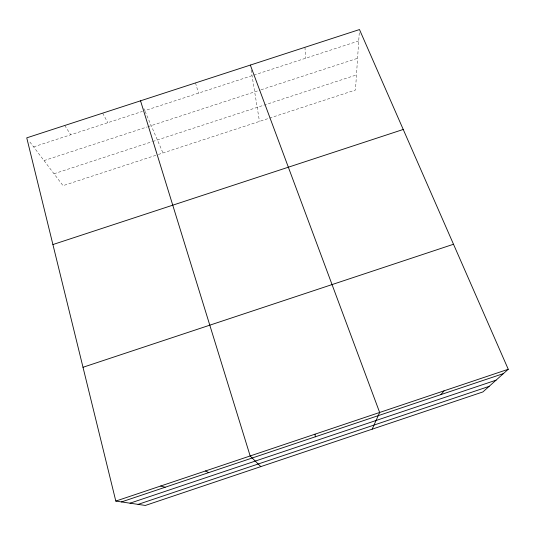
<?xml version="1.0" encoding="UTF-8"?>
<svg xmlns="http://www.w3.org/2000/svg" width="535" height="535" viewBox="0 0 535 535"><rect width="100%" height="100%" fill="white"/><g stroke="black" fill="none" stroke-linecap="round" stroke-linejoin="round"><path stroke-width="0.4" stroke-dasharray="2.67 2.01" d="M359.266 32.809L355.467 90.014L156.641 155.043M155.852 155.304L63.043 185.658L28.703 140.431M33.591 146.864L142.41 111.414M358.724 40.941L144.771 110.645L143.795 108.378M44.01 160.594L147.245 126.915M148.041 126.655L260.224 90.054M261.02 89.8L357.574 58.295M54.002 173.748L151.913 141.762M152.696 141.507L356.47 74.94M64.755 125.484L70.72 134.767M102.687 113.139L107.782 122.696M145.092 111.394L162.981 152.97M195.516 82.925L198.485 93.143M251.122 69.978L259.468 121.412M304.99 47.294L305.465 58.288"/><path stroke-width="0.8" d="M372.179 429.17L379.656 412.465L250.333 65.083M440.907 394.603L444.063 390.831M508.25 369.27L482.898 391.934L145.346 505.448L115.814 501.088L26.75 137.856L359.487 29.552L508.25 369.27L115.814 501.088M121.478 501.924L503.388 373.611M130.025 503.181L496.059 380.171M138.11 504.378L489.117 386.377M83.005 367.278L453.506 244.254M52.911 244.555L403.236 129.463M160.707 486.007L165.154 487.251M205.487 470.967L208.73 472.612M260.792 466.62L250.166 455.96L140.538 100.814M315.021 434.173L315.316 436.801"/></g></svg>
